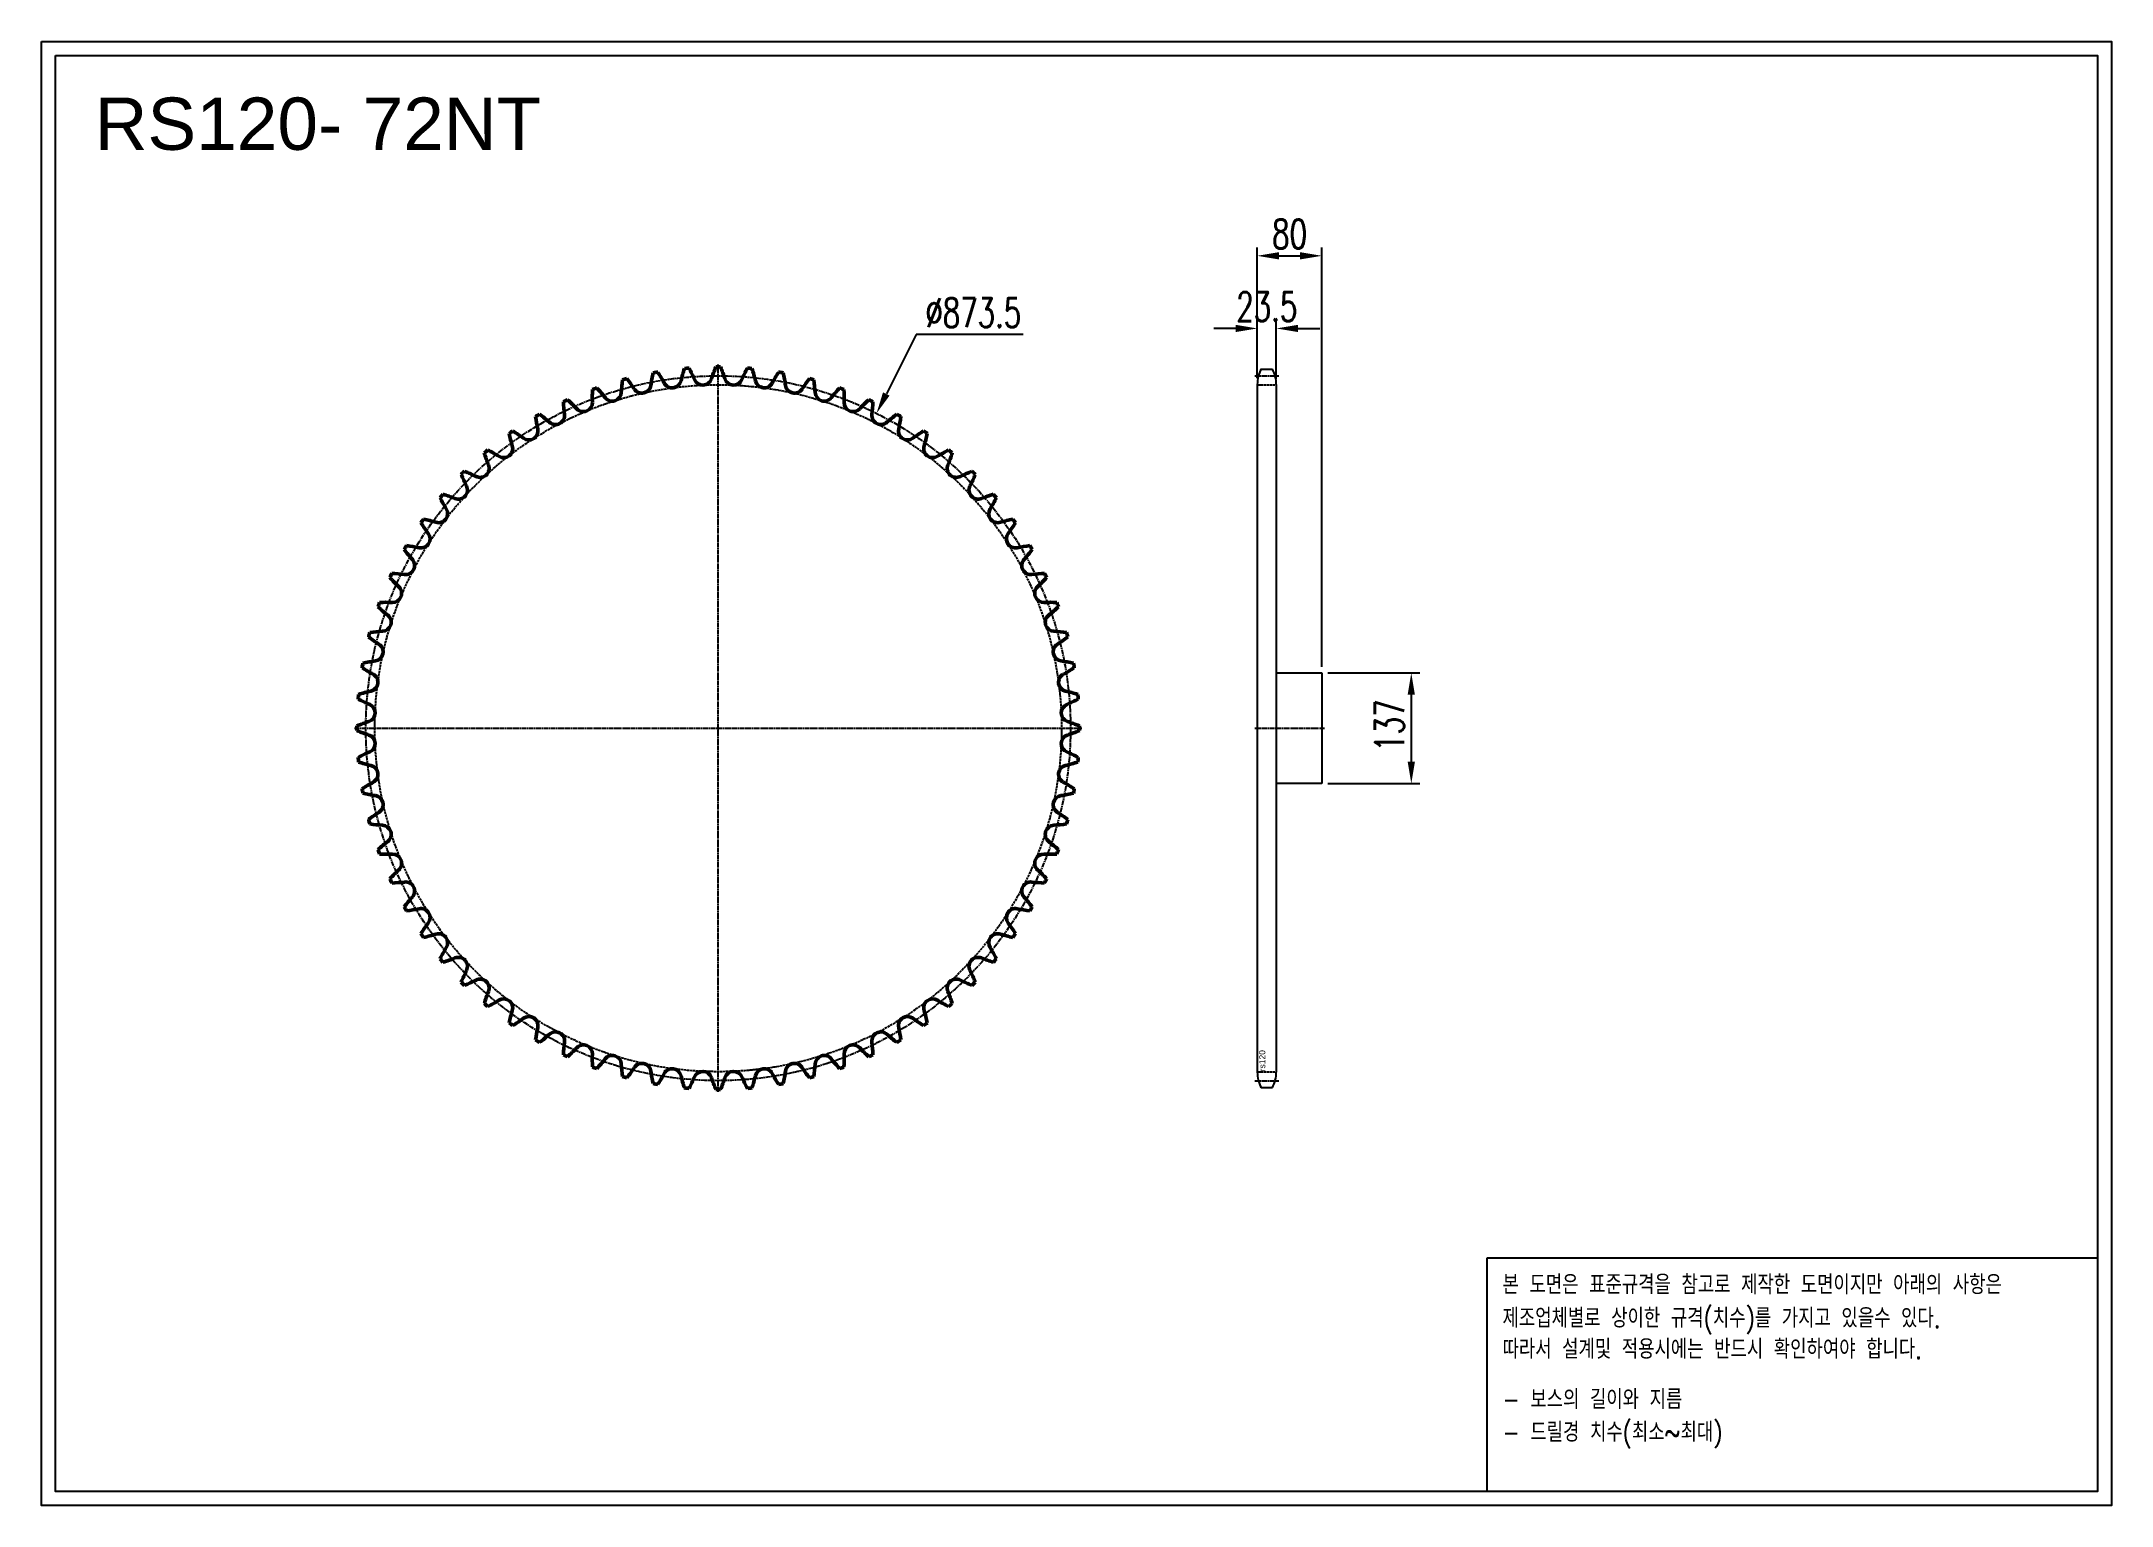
# Model space of a CAD drawing. Header units: millimetres. Extents: x -62093 to -59527, y 48101 to 49916.
import ezdxf

# ---------------------------------------------------------------- set-up
doc = ezdxf.new("R2010")
doc.units = ezdxf.units.MM
for name, pattern in [('AM_ISO02W050', [7.5, 6, -1.5]), ('AM_ISO02W050x2', [3.75, 3, -0.75]), ('AM_ISO08W050', [18, 12, -1.5, 3, -1.5]), ('AM_ISO08W050x2', [9, 6, -0.75, 1.5, -0.75])]:
    doc.linetypes.add(name, pattern=pattern)
for name, color, linetype, lineweight in [('AM_0N', 7, 'Continuous', 50), ('AM_3N', 6, 'AM_ISO02W050', 25), ('AM_7', 4, 'AM_ISO08W050', 25), ('AM_7N', 4, 'AM_ISO08W050', 25)]:
    doc.layers.add(name, color=color, linetype=linetype, lineweight=lineweight)
doc.layers.add('S-DIM', color=7, linetype='Continuous')
doc.styles.add('HAN', font='ROMANS.shx', dxfattribs={"width": 0.7, "bigfont": 'whgtxt.shx'})
doc.styles.add('HSG', font='SIMPLEX.shx', dxfattribs={"width": 0.7, "bigfont": 'HSG.shx'})
doc.styles.get("Standard").update_dxf_attribs({"font": 'arial.ttf'})
doc.dimstyles.new('APP50', dxfattribs={"dimscale": 15, "dimtxt": 2.4, "dimasz": 1.8, "dimexe": 0.7, "dimexo": 0.5, "dimgap": 0.6, "dimtad": 1, "dimtoh": 1, "dimdec": 1, "dimrnd": 0.01, "dimzin": 9, "dimdsep": 46, "dimtxsty": 'HSG', "dimcen": 0, "dimclrd": 1, "dimclre": 1, "dimclrt": 256, "dimazin": 2, "dimtp": 1, "dimtm": 1, "dimtfac": 0.5, "dimtdec": 1, "dimtofl": 0, "dimtmove": 0, "dimatfit": 3, "dimfxl": 0, "dimtvp": 1, "dimtolj": 2, "dimlwd": -1, "dimlwe": -1, "dimarcsym": 0})

# ---------------------------------------------------------------- blocks, each defined once
blk = doc.blocks.new('*D1')
at = {"layer": 'Defpoints', "color": 0, "transparency": 16777216}
for p in [(-60505.7, 49133), (-60505.7, 48996), (-60394.8, 48996)]:
    blk.add_point(p, dxfattribs=at)
at = {"layer": 'S-DIM', "color": 1, "transparency": 16777216}
for p, q in [((-60498.2, 49133), (-60384.3, 49133)), ((-60394.8, 49106), (-60394.8, 49023)), ((-60498.2, 48996), (-60384.3, 48996))]:
    blk.add_line(p, q, dxfattribs=at)
for points in [[(-60399.3, 49106), (-60390.3, 49106), (-60394.8, 49133)], [(-60399.3, 49023), (-60390.3, 49023), (-60394.8, 48996)]]:
    blk.add_solid(points, dxfattribs=at)
at = {"layer": 'S-DIM', "transparency": 16777216, "insert": (-60421.8, 49067.7), "char_height": 36, "attachment_point": 5, "rotation": 90, "style": 'HSG'}
blk.add_mtext('\\A2;137', dxfattribs=at)
blk = doc.blocks.new('*D2')
at = {"layer": 'Defpoints', "color": 0, "transparency": 16777216}
for p in [(-60562.2, 49559.9), (-60585.7, 49490.6), (-60562.2, 49490.1)]:
    blk.add_point(p, dxfattribs=at)
at = {"layer": 'S-DIM', "color": 1, "transparency": 16777216}
for p, q in [((-60612.7, 49559.9), (-60639.7, 49559.9)), ((-60585.7, 49498.1), (-60585.7, 49570.4)), ((-60562.2, 49497.6), (-60562.2, 49570.4)), ((-60535.2, 49559.9), (-60508.2, 49559.9))]:
    blk.add_line(p, q, dxfattribs=at)
for points in [[(-60612.7, 49564.4), (-60612.7, 49555.4), (-60585.7, 49559.9)], [(-60535.2, 49564.4), (-60535.2, 49555.4), (-60562.2, 49559.9)]]:
    blk.add_solid(points, dxfattribs=at)
at = {"layer": 'S-DIM', "transparency": 16777216, "insert": (-60573.9, 49586.9), "char_height": 36, "attachment_point": 5, "style": 'HSG'}
blk.add_mtext('\\A2;23.5', dxfattribs=at)
blk = doc.blocks.new('*D3')
at = {"layer": 'Defpoints', "color": 0, "transparency": 16777216}
for p in [(-60505.7, 49649.9), (-60585.7, 49490.6), (-60505.7, 49133)]:
    blk.add_point(p, dxfattribs=at)
at = {"layer": 'S-DIM', "color": 1, "transparency": 16777216}
for p, q in [((-60585.7, 49498.1), (-60585.7, 49660.4)), ((-60505.7, 49140.5), (-60505.7, 49660.4)), ((-60558.7, 49649.9), (-60532.7, 49649.9))]:
    blk.add_line(p, q, dxfattribs=at)
for points in [[(-60558.7, 49654.4), (-60558.7, 49645.4), (-60585.7, 49649.9)], [(-60532.7, 49654.4), (-60532.7, 49645.4), (-60505.7, 49649.9)]]:
    blk.add_solid(points, dxfattribs=at)
at = {"layer": 'S-DIM', "transparency": 16777216, "insert": (-60545.7, 49676.9), "char_height": 36, "attachment_point": 5, "style": 'HSG'}
blk.add_mtext('\\A2;80', dxfattribs=at)
blk = doc.blocks.new('notice1')
at = {"color": 4}
blk.add_lwpolyline([(-22142.12, 1735.9), (-22053.8, 1735.9), (-22053.8, 1702.07), (-22142.12, 1702.07)], close=True, dxfattribs=at)
at = {"color": 4, "style": 'HAN', "width": 0.8}
for s, p in [('본 도면은 표준규격을 참고로 제작한 도면이지만 아래의 사항은', (-22139.9, 1730.62)), ('제조업체별로 상이한 규격(치수)를 가지고 있을수 있다.', (-22139.9, 1725.78)), ('따라서 설계및 적용시에는 반드시 확인하여야 합니다.', (-22139.9, 1721.28)), ('- 보스의 길이와 지름', (-22139.9, 1714.03)), ('- 드릴경 치수(최소~최대)', (-22139.9, 1709.27))]:
    blk.add_text(s, height=2.7949, dxfattribs=at).set_placement(p)
blk = doc.blocks.new('*D5')
at = {"layer": 'Defpoints', "color": 0, "transparency": 16777216}
for p in [(-61057.7, 49454.6), (-61450.2, 48674.3)]:
    blk.add_point(p, dxfattribs=at)
at = {"layer": 'S-DIM', "color": 1, "linetype": 'ByBlock', "transparency": 16777216}
for p, q in [((-61008.5, 49552.3), (-61045.5, 49478.7)), ((-60875.9, 49552.3), (-61008.5, 49552.3))]:
    blk.add_line(p, q, dxfattribs=at)
at = {"layer": 'S-DIM', "color": 1, "transparency": 16777216}
blk.add_solid([(-61049.6, 49480.7), (-61041.5, 49476.7), (-61057.7, 49454.6)], dxfattribs=at)
at = {"layer": 'S-DIM', "transparency": 16777216, "insert": (-60937.7, 49579.3), "char_height": 36, "attachment_point": 5, "style": 'HSG'}
blk.add_mtext('\\A2;∅873.5', dxfattribs=at)

msp = doc.modelspace()

# ---------------------------------------------------------------- linework, layer by layer
for p, q in [((-60580.95, 49509.58), (-60566.91, 49509.58)), ((-60585.68, 49490.58), (-60585.68, 48638.29)), ((-60562.18, 49490.58), (-60562.18, 48638.29)), ((-60562.18, 49132.99), (-60505.68, 49132.99)), ((-60505.68, 49132.99), (-60505.68, 48995.99)), ((-60505.68, 48995.99), (-60562.18, 48995.99)), ((-60580.95, 48619.29), (-60566.91, 48619.29))]:
    msp.add_line(p, q)
for points in [[(-62092.85, 49915.58), (-59526.73, 49915.58), (-59526.73, 48101.15), (-62092.85, 48101.15)], [(-62075.57, 49898.3), (-59544.01, 49898.3), (-59544.01, 48118.43), (-62075.57, 48118.43)]]:
    msp.add_lwpolyline(points, close=True)
for centre, start, end in [((-60545.18, 49490.58), 152.02179, 180), ((-60602.68, 49490.58), 0, 27.97821), ((-60545.18, 48638.29), 180, 207.97821), ((-60602.68, 48638.29), 332.02179, 0)]:
    msp.add_arc(centre, 40.5, start, end)
at = {"layer": 'AM_0N'}
for centre, radius, start, end in [((-61141.94, 49461.44), 197.4, 167.28948, 171.875), ((-61253.92, 49064.44), 447.75, 99.63201, 100.36799), ((-61494.94, 49399.2), 197.4, 28.125, 32.71052), ((-61107.76, 49450.17), 197.4, 162.28948, 166.875), ((-61253.92, 49064.44), 447.75, 94.63201, 95.36799), ((-61464.84, 49418.93), 197.4, 23.125, 27.71052), ((-61074.7, 49435.96), 197.4, 157.28948, 161.875), ((-61253.92, 49064.44), 447.75, 89.63201, 90.36799), ((-61433.14, 49435.96), 197.4, 18.125, 22.71052), ((-61043, 49418.93), 197.4, 152.28948, 156.875), ((-61253.92, 49064.44), 447.75, 84.63201, 85.36799), ((-61400.08, 49450.17), 197.4, 13.125, 17.71052), ((-61012.91, 49399.2), 197.4, 147.28948, 151.875), ((-61253.92, 49064.44), 447.75, 79.63201, 80.36799), ((-61365.91, 49461.44), 197.4, 8.125, 12.71052), ((-61212.58, 49474.86), 197.4, 177.28948, 181.875), ((-61253.92, 49064.44), 447.75, 109.63201, 110.36799), ((-61549.41, 49352.26), 197.4, 38.125, 42.71052), ((-61385.28, 49481.06), 11.23, 218.125, 356.875), ((-61176.97, 49469.69), 197.4, 172.28948, 176.875), ((-61253.92, 49064.44), 447.75, 104.63201, 105.36799), ((-61523.2, 49376.92), 197.4, 33.125, 37.71052), ((-61348.47, 49490.93), 11.23, 213.125, 351.875), ((-61310.94, 49497.55), 11.23, 208.125, 346.875), ((-61272.98, 49500.87), 11.23, 203.125, 341.875), ((-61234.87, 49500.87), 11.23, 198.125, 336.875), ((-61196.9, 49497.55), 11.23, 193.125, 331.875), ((-61159.37, 49490.93), 11.23, 188.125, 326.875), ((-60984.65, 49376.92), 197.4, 142.28948, 146.875), ((-61253.92, 49064.44), 447.75, 74.63201, 75.36799), ((-61330.88, 49469.69), 197.4, 3.125, 7.71052), ((-61122.56, 49481.06), 11.23, 183.125, 321.875), ((-60958.44, 49352.26), 197.4, 137.28948, 141.875), ((-61253.92, 49064.44), 447.75, 69.63201, 70.36799), ((-61295.27, 49474.86), 197.4, 358.125, 2.71052), ((-61253.92, 49064.44), 447.75, 119.63201, 120.36799), ((-61284.48, 49475.8), 197.4, 187.28948, 191.875), ((-61594.9, 49296.58), 197.4, 48.125, 52.71052), ((-61455.64, 49451.92), 11.23, 228.125, 6.875), ((-61253.92, 49064.44), 447.75, 114.63201, 115.36799), ((-61248.51, 49476.9), 197.4, 182.28948, 186.875), ((-61573.37, 49325.41), 197.4, 43.125, 47.71052), ((-61421.1, 49468.03), 11.23, 223.125, 1.875), ((-61086.75, 49468.03), 11.23, 178.125, 316.875), ((-60934.48, 49325.41), 197.4, 132.28948, 136.875), ((-61253.92, 49064.44), 447.75, 64.63201, 65.36799), ((-61052.21, 49451.92), 11.23, 173.125, 311.875), ((-61259.34, 49476.9), 197.4, 353.125, 357.71052), ((-60912.95, 49296.58), 197.4, 127.28948, 131.875), ((-61253.92, 49064.44), 447.75, 59.63201, 60.36799), ((-61223.37, 49475.8), 197.4, 348.125, 352.71052), ((-61253.92, 49064.44), 447.75, 124.63201, 125.36799), ((-61320.21, 49471.57), 197.4, 192.28948, 196.875), ((-61613.83, 49265.98), 197.4, 53.125, 57.71052), ((-61488.64, 49432.87), 11.23, 233.125, 11.875), ((-61019.21, 49432.87), 11.23, 168.125, 306.875), ((-60894.02, 49265.98), 197.4, 122.28948, 126.875), ((-61253.92, 49064.44), 447.75, 54.63201, 55.36799), ((-61187.63, 49471.57), 197.4, 343.125, 347.71052), ((-61253.92, 49064.44), 447.75, 129.63201, 130.36799), ((-61355.44, 49464.25), 197.4, 197.28948, 201.875), ((-61630.03, 49233.84), 197.4, 58.125, 62.71052), ((-61519.86, 49411.01), 11.23, 238.125, 16.875), ((-60987.99, 49411.01), 11.23, 163.125, 301.875), ((-60877.82, 49233.84), 197.4, 117.28948, 121.875), ((-61152.4, 49464.25), 197.4, 338.125, 342.71052), ((-61253.92, 49064.44), 447.75, 49.63201, 50.36799), ((-61253.92, 49064.44), 447.75, 134.63201, 135.36799), ((-61389.9, 49453.88), 197.4, 202.28948, 206.875), ((-61643.36, 49200.42), 197.4, 63.125, 67.71052), ((-61549.05, 49386.51), 11.23, 243.125, 21.875), ((-60958.8, 49386.51), 11.23, 158.125, 296.875), ((-60864.49, 49200.42), 197.4, 112.28948, 116.875), ((-61117.94, 49453.88), 197.4, 333.125, 337.71052), ((-61253.92, 49064.44), 447.75, 44.63201, 45.36799), ((-61253.92, 49064.44), 447.75, 139.63201, 140.36799), ((-61423.33, 49440.54), 197.4, 207.28948, 211.875), ((-61653.73, 49165.96), 197.4, 68.125, 72.71052), ((-61576, 49359.57), 11.23, 248.125, 26.875), ((-60931.85, 49359.57), 11.23, 153.125, 291.875), ((-60854.12, 49165.96), 197.4, 107.28948, 111.875), ((-61084.52, 49440.54), 197.4, 328.125, 332.71052), ((-61253.92, 49064.44), 447.75, 39.63201, 40.36799), ((-61253.92, 49064.44), 447.75, 144.63201, 145.36799), ((-61661.06, 49130.73), 197.4, 73.125, 77.71052), ((-61600.49, 49330.37), 11.23, 253.125, 31.875), ((-60907.35, 49330.37), 11.23, 148.125, 286.875), ((-60846.79, 49130.73), 197.4, 102.28948, 106.875), ((-61253.92, 49064.44), 447.75, 34.63201, 35.36799), ((-61622.35, 49299.15), 11.23, 258.125, 36.875), ((-61455.46, 49424.35), 197.4, 212.28948, 216.875), ((-60885.49, 49299.15), 11.23, 143.125, 281.875), ((-61052.38, 49424.35), 197.4, 323.125, 327.71052), ((-61253.92, 49064.44), 447.75, 149.63201, 150.36799), ((-61486.06, 49405.41), 197.4, 217.28948, 221.875), ((-61641.41, 49266.15), 11.23, 263.125, 41.875), ((-61665.28, 49094.99), 197.4, 78.125, 82.71052), ((-60842.56, 49094.99), 197.4, 97.28948, 101.875), ((-60866.44, 49266.15), 11.23, 138.125, 276.875), ((-61021.78, 49405.41), 197.4, 318.125, 322.71052), ((-61253.92, 49064.44), 447.75, 29.63201, 30.36799), ((-61253.92, 49064.44), 447.75, 154.63201, 155.36799), ((-61514.9, 49383.88), 197.4, 222.28948, 226.875), ((-61666.38, 49059.02), 197.4, 83.125, 87.71052), ((-60841.46, 49059.02), 197.4, 92.28948, 96.875), ((-60992.95, 49383.88), 197.4, 313.125, 317.71052), ((-61253.92, 49064.44), 447.75, 24.63201, 25.36799), ((-61253.92, 49064.44), 447.75, 159.63201, 160.36799), ((-61664.34, 49023.09), 197.4, 88.125, 92.71052), ((-61657.51, 49231.61), 11.23, 268.125, 46.875), ((-60850.33, 49231.61), 11.23, 133.125, 271.875), ((-60843.51, 49023.09), 197.4, 87.28948, 91.875), ((-61253.92, 49064.44), 447.75, 19.63201, 20.36799), ((-61541.75, 49359.92), 197.4, 227.28948, 231.875), ((-61670.55, 49195.8), 11.23, 273.125, 51.875), ((-60837.3, 49195.8), 11.23, 128.125, 266.875), ((-60966.1, 49359.92), 197.4, 308.125, 312.71052), ((-61253.92, 49064.44), 447.75, 164.63201, 165.36799), ((-61566.4, 49333.71), 197.4, 232.28948, 236.875), ((-61659.18, 48987.48), 197.4, 93.125, 97.71052), ((-61680.41, 49158.99), 11.23, 278.125, 56.875), ((-60827.43, 49158.99), 11.23, 123.125, 261.875), ((-60848.67, 48987.48), 197.4, 82.28948, 86.875), ((-60941.44, 49333.71), 197.4, 303.125, 307.71052), ((-61253.92, 49064.44), 447.75, 14.63201, 15.36799), ((-61253.92, 49064.44), 447.75, 169.63201, 170.36799), ((-61650.93, 48952.45), 197.4, 98.125, 102.71052), ((-60856.92, 48952.45), 197.4, 77.28948, 81.875), ((-61253.92, 49064.44), 447.75, 9.63201, 10.36799), ((-61588.68, 49305.45), 197.4, 237.28948, 241.875), ((-61687.03, 49121.46), 11.23, 283.125, 61.875), ((-60820.82, 49121.46), 11.23, 118.125, 256.875), ((-60919.16, 49305.45), 197.4, 298.125, 302.71052), ((-61253.92, 49064.44), 447.75, 174.63201, 175.36799), ((-61608.41, 49275.36), 197.4, 242.28948, 246.875), ((-61639.66, 48918.28), 197.4, 103.125, 107.71052), ((-61690.35, 49083.49), 11.23, 288.125, 66.875), ((-60817.5, 49083.49), 11.23, 113.125, 251.875), ((-60868.19, 48918.28), 197.4, 72.28948, 76.875), ((-60899.43, 49275.36), 197.4, 293.125, 297.71052), ((-61253.92, 49064.44), 447.75, 4.63201, 5.36799), ((-61253.92, 49064.44), 447.75, 179.63201, 180.36799), ((-61625.45, 48885.22), 197.4, 108.125, 112.71052), ((-60882.4, 48885.22), 197.4, 67.28948, 71.875), ((-61253.92, 49064.44), 447.75, 359.63201, 0.36799), ((-61625.45, 49243.66), 197.4, 247.28948, 251.875), ((-61690.35, 49045.38), 11.23, 293.125, 71.875), ((-60817.5, 49045.38), 11.23, 108.125, 246.875), ((-60882.4, 49243.66), 197.4, 288.125, 292.71052), ((-61608.41, 48853.52), 197.4, 113.125, 117.71052), ((-61253.92, 49064.44), 447.75, 184.63201, 185.36799), ((-61639.66, 49210.6), 197.4, 252.28948, 256.875), ((-61687.03, 49007.42), 11.23, 298.125, 76.875), ((-60820.82, 49007.42), 11.23, 103.125, 241.875), ((-60868.19, 49210.6), 197.4, 283.125, 287.71052), ((-60899.43, 48853.52), 197.4, 62.28948, 66.875), ((-61253.92, 49064.44), 447.75, 354.63201, 355.36799), ((-61588.68, 48823.43), 197.4, 118.125, 122.71052), ((-61253.92, 49064.44), 447.75, 189.63201, 190.36799), ((-60919.16, 48823.43), 197.4, 57.28948, 61.875), ((-61253.92, 49064.44), 447.75, 349.63201, 350.36799), ((-61650.93, 49176.42), 197.4, 257.28948, 261.875), ((-61680.41, 48969.89), 11.23, 303.125, 81.875), ((-60827.43, 48969.89), 11.23, 98.125, 236.875), ((-60856.92, 49176.42), 197.4, 278.125, 282.71052), ((-61566.4, 48795.17), 197.4, 123.125, 127.71052), ((-61253.92, 49064.44), 447.75, 194.63201, 195.36799), ((-61659.18, 49141.4), 197.4, 262.28948, 266.875), ((-61670.55, 48933.08), 11.23, 308.125, 86.875), ((-60837.3, 48933.08), 11.23, 93.125, 231.875), ((-60848.67, 49141.4), 197.4, 273.125, 277.71052), ((-60941.44, 48795.17), 197.4, 52.28948, 56.875), ((-61253.92, 49064.44), 447.75, 344.63201, 345.36799), ((-61541.75, 48768.96), 197.4, 128.125, 132.71052), ((-61253.92, 49064.44), 447.75, 199.63201, 200.36799), ((-60966.1, 48768.96), 197.4, 47.28948, 51.875), ((-61253.92, 49064.44), 447.75, 339.63201, 340.36799), ((-61664.34, 49105.78), 197.4, 267.28948, 271.875), ((-61514.9, 48745), 197.4, 133.125, 137.71052), ((-61657.51, 48897.27), 11.23, 313.125, 91.875), ((-60850.33, 48897.27), 11.23, 88.125, 226.875), ((-60992.95, 48745), 197.4, 42.28948, 46.875), ((-60843.51, 49105.78), 197.4, 268.125, 272.71052), ((-61253.92, 49064.44), 447.75, 204.63201, 205.36799), ((-61666.38, 49069.86), 197.4, 272.28948, 276.875), ((-61641.41, 48862.73), 11.23, 318.125, 96.875), ((-60866.44, 48862.73), 11.23, 83.125, 221.875), ((-60841.46, 49069.86), 197.4, 263.125, 267.71052), ((-61253.92, 49064.44), 447.75, 334.63201, 335.36799), ((-61486.06, 48723.47), 197.4, 138.125, 142.71052), ((-61253.92, 49064.44), 447.75, 209.63201, 210.36799), ((-61665.28, 49033.89), 197.4, 277.28948, 281.875), ((-61622.35, 48829.72), 11.23, 323.125, 101.875), ((-60885.49, 48829.72), 11.23, 78.125, 216.875), ((-60842.56, 49033.89), 197.4, 258.125, 262.71052), ((-61021.78, 48723.47), 197.4, 37.28948, 41.875), ((-61253.92, 49064.44), 447.75, 329.63201, 330.36799), ((-61455.46, 48704.53), 197.4, 143.125, 147.71052), ((-61253.92, 49064.44), 447.75, 214.63201, 215.36799), ((-61661.06, 48998.15), 197.4, 282.28948, 286.875), ((-61600.49, 48798.51), 11.23, 328.125, 106.875), ((-60907.35, 48798.51), 11.23, 73.125, 211.875), ((-60846.79, 48998.15), 197.4, 253.125, 257.71052), ((-61052.38, 48704.53), 197.4, 32.28948, 36.875), ((-61253.92, 49064.44), 447.75, 324.63201, 325.36799), ((-61423.33, 48688.34), 197.4, 148.125, 152.71052), ((-61084.52, 48688.34), 197.4, 27.28948, 31.875), ((-61253.92, 49064.44), 447.75, 219.63201, 220.36799), ((-61653.73, 48962.92), 197.4, 287.28948, 291.875), ((-61576, 48769.31), 11.23, 333.125, 111.875), ((-61389.9, 48675), 197.4, 153.125, 157.71052), ((-60931.85, 48769.31), 11.23, 68.125, 206.875), ((-61117.94, 48675), 197.4, 22.28948, 26.875), ((-60854.12, 48962.92), 197.4, 248.125, 252.71052), ((-61253.92, 49064.44), 447.75, 319.63201, 320.36799), ((-61253.92, 49064.44), 447.75, 224.63201, 225.36799), ((-61643.36, 48928.46), 197.4, 292.28948, 296.875), ((-61549.05, 48742.36), 11.23, 338.125, 116.875), ((-61355.44, 48664.63), 197.4, 158.125, 162.71052), ((-60958.8, 48742.36), 11.23, 63.125, 201.875), ((-61152.4, 48664.63), 197.4, 17.28948, 21.875), ((-60864.49, 48928.46), 197.4, 243.125, 247.71052), ((-61253.92, 49064.44), 447.75, 314.63201, 315.36799), ((-61253.92, 49064.44), 447.75, 229.63201, 230.36799), ((-61630.03, 48895.04), 197.4, 297.28948, 301.875), ((-61519.86, 48717.87), 11.23, 343.125, 121.875), ((-61320.21, 48657.31), 197.4, 163.125, 167.71052), ((-61488.64, 48696.01), 11.23, 348.125, 126.875), ((-61019.21, 48696.01), 11.23, 53.125, 191.875), ((-60987.99, 48717.87), 11.23, 58.125, 196.875), ((-61187.63, 48657.31), 197.4, 12.28948, 16.875), ((-60877.82, 48895.04), 197.4, 238.125, 242.71052), ((-61253.92, 49064.44), 447.75, 309.63201, 310.36799), ((-61253.92, 49064.44), 447.75, 234.63201, 235.36799), ((-61613.83, 48862.9), 197.4, 302.28948, 306.875), ((-61284.48, 48653.08), 197.4, 168.125, 172.71052), ((-61594.9, 48832.3), 197.4, 307.28948, 311.875), ((-61455.64, 48676.95), 11.23, 353.125, 131.875), ((-61052.21, 48676.95), 11.23, 48.125, 186.875), ((-60912.95, 48832.3), 197.4, 228.125, 232.71052), ((-61223.37, 48653.08), 197.4, 7.28948, 11.875), ((-60894.02, 48862.9), 197.4, 233.125, 237.71052), ((-61253.92, 49064.44), 447.75, 304.63201, 305.36799), ((-61253.92, 49064.44), 447.75, 239.63201, 240.36799), ((-61248.51, 48651.98), 197.4, 173.125, 177.71052), ((-61253.92, 49064.44), 447.75, 244.63201, 245.36799), ((-61573.37, 48803.46), 197.4, 312.28948, 316.875), ((-61421.1, 48660.85), 11.23, 358.125, 136.875), ((-61212.58, 48654.02), 197.4, 178.125, 182.71052), ((-61549.41, 48776.62), 197.4, 317.28948, 321.875), ((-61385.28, 48647.81), 11.23, 3.125, 141.875), ((-61122.56, 48647.81), 11.23, 38.125, 176.875), ((-60958.44, 48776.62), 197.4, 218.125, 222.71052), ((-61295.27, 48654.02), 197.4, 357.28948, 1.875), ((-61086.75, 48660.85), 11.23, 43.125, 181.875), ((-60934.48, 48803.46), 197.4, 223.125, 227.71052), ((-61253.92, 49064.44), 447.75, 294.63201, 295.36799), ((-61259.34, 48651.98), 197.4, 2.28948, 6.875), ((-61253.92, 49064.44), 447.75, 299.63201, 300.36799), ((-61253.92, 49064.44), 447.75, 249.63201, 250.36799), ((-61176.97, 48659.19), 197.4, 183.125, 187.71052), ((-61253.92, 49064.44), 447.75, 254.63201, 255.36799), ((-61523.2, 48751.96), 197.4, 322.28948, 326.875), ((-61348.47, 48637.95), 11.23, 8.125, 146.875), ((-61141.94, 48667.44), 197.4, 188.125, 192.71052), ((-61494.94, 48729.68), 197.4, 327.28948, 331.875), ((-61310.94, 48631.33), 11.23, 13.125, 151.875), ((-61107.76, 48678.71), 197.4, 193.125, 197.71052), ((-61464.84, 48709.95), 197.4, 332.28948, 336.875), ((-61272.98, 48628.01), 11.23, 18.125, 156.875), ((-61074.7, 48692.91), 197.4, 198.125, 202.71052), ((-61433.14, 48692.91), 197.4, 337.28948, 341.875), ((-61234.87, 48628.01), 11.23, 23.125, 161.875), ((-61043, 48709.95), 197.4, 203.125, 207.71052), ((-61400.08, 48678.71), 197.4, 342.28948, 346.875), ((-61196.9, 48631.33), 11.23, 28.125, 166.875), ((-61012.91, 48729.68), 197.4, 208.125, 212.71052), ((-61365.91, 48667.44), 197.4, 347.28948, 351.875), ((-61159.37, 48637.95), 11.23, 33.125, 171.875), ((-60984.65, 48751.96), 197.4, 213.125, 217.71052), ((-61253.92, 49064.44), 447.75, 284.63201, 285.36799), ((-61330.88, 48659.19), 197.4, 352.28948, 356.875), ((-61253.92, 49064.44), 447.75, 289.63201, 290.36799), ((-61253.92, 49064.44), 447.75, 259.63201, 260.36799), ((-61253.92, 49064.44), 447.75, 264.63201, 265.36799), ((-61253.92, 49064.44), 447.75, 269.63201, 270.36799), ((-61253.92, 49064.44), 447.75, 274.63201, 275.36799), ((-61253.92, 49064.44), 447.75, 279.63201, 280.36799)]:
    msp.add_arc(centre, radius, start, end, dxfattribs=at)
at = {"layer": 'AM_3N', "linetype": 'AM_ISO02W050x2'}
for p, q in [((-60585.68, 49490.06), (-60562.18, 49490.06)), ((-60585.68, 48638.82), (-60562.18, 48638.82))]:
    msp.add_line(p, q, dxfattribs=at)
msp.add_circle((-61253.92, 49064.44), 425.62, dxfattribs=at)
at = {"layer": 'AM_7', "linetype": 'AM_ISO08W050x2'}
for p, q in [((-60588.68, 49501.17), (-60559.18, 49501.17)), ((-60588.68, 49064.49), (-60502.25, 49064.49)), ((-60588.68, 48627.71), (-60559.18, 48627.71))]:
    msp.add_line(p, q, dxfattribs=at)
msp.add_circle((-61253.92, 49064.44), 436.73, dxfattribs=at)
at = {"layer": 'AM_7N', "linetype": 'AM_ISO08W050x2'}
for p, q in [((-61253.92, 48613.69), (-61253.92, 49515.19)), ((-61704.67, 49064.44), (-60803.18, 49064.44))]:
    msp.add_line(p, q, dxfattribs=at)

# ---------------------------------------------------------------- block references
at = {"xscale": 8.568015886756081, "yscale": 8.568015886756081, "zscale": 8.568015886756081}
msp.add_blockref('notice1', (129413.27, 33535.09), dxfattribs=at)

# ---------------------------------------------------------------- texts
msp.add_text('RS120- 72NT', height=64.8011).set_placement((-62026.77, 49781.22))
msp.add_text('rs120', height=7.5, rotation=90).set_placement((-60575.83, 48639.4))

# ---------------------------------------------------------------- dimensions: what is measured, and where the dimension line sits
at = {"layer": 'S-DIM'}
dim = msp.add_linear_dim(base=(-60505.68, 49649.88), p1=(-60585.68, 49490.58), p2=(-60505.68, 49132.99), dimstyle='APP50', dxfattribs=at)
dim.commit()
dim.dimension.update_dxf_attribs({"geometry": '*D3', "text_midpoint": (-60545.68, 49676.88)})
dim = msp.add_linear_dim(base=(-60562.18, 49559.88), p1=(-60585.68, 49490.58), p2=(-60562.18, 49490.06), dimstyle='APP50', dxfattribs=at)
dim.commit()
dim.dimension.update_dxf_attribs({"geometry": '*D2', "text_midpoint": (-60573.93, 49559.88), "dimtype": 128})
dim = msp.add_diameter_dim_2p(p1=(-61450.17, 48674.28), p2=(-61057.68, 49454.6), dimstyle='APP50', override={"dimarcsym": 1}, dxfattribs=at)
dim.commit()
dim.dimension.update_dxf_attribs({"geometry": '*D5', "text_midpoint": (-60937.74, 49552.28), "dimtype": 131})
dim = msp.add_linear_dim(base=(-60394.79, 48995.99), p1=(-60505.68, 49132.99), p2=(-60505.68, 48995.99), angle=90, dimstyle='APP50', dxfattribs=at)
dim.commit()
dim.dimension.update_dxf_attribs({"geometry": '*D1', "text_midpoint": (-60394.79, 49067.72), "dimtype": 128})

doc.saveas('drawing.dxf')
